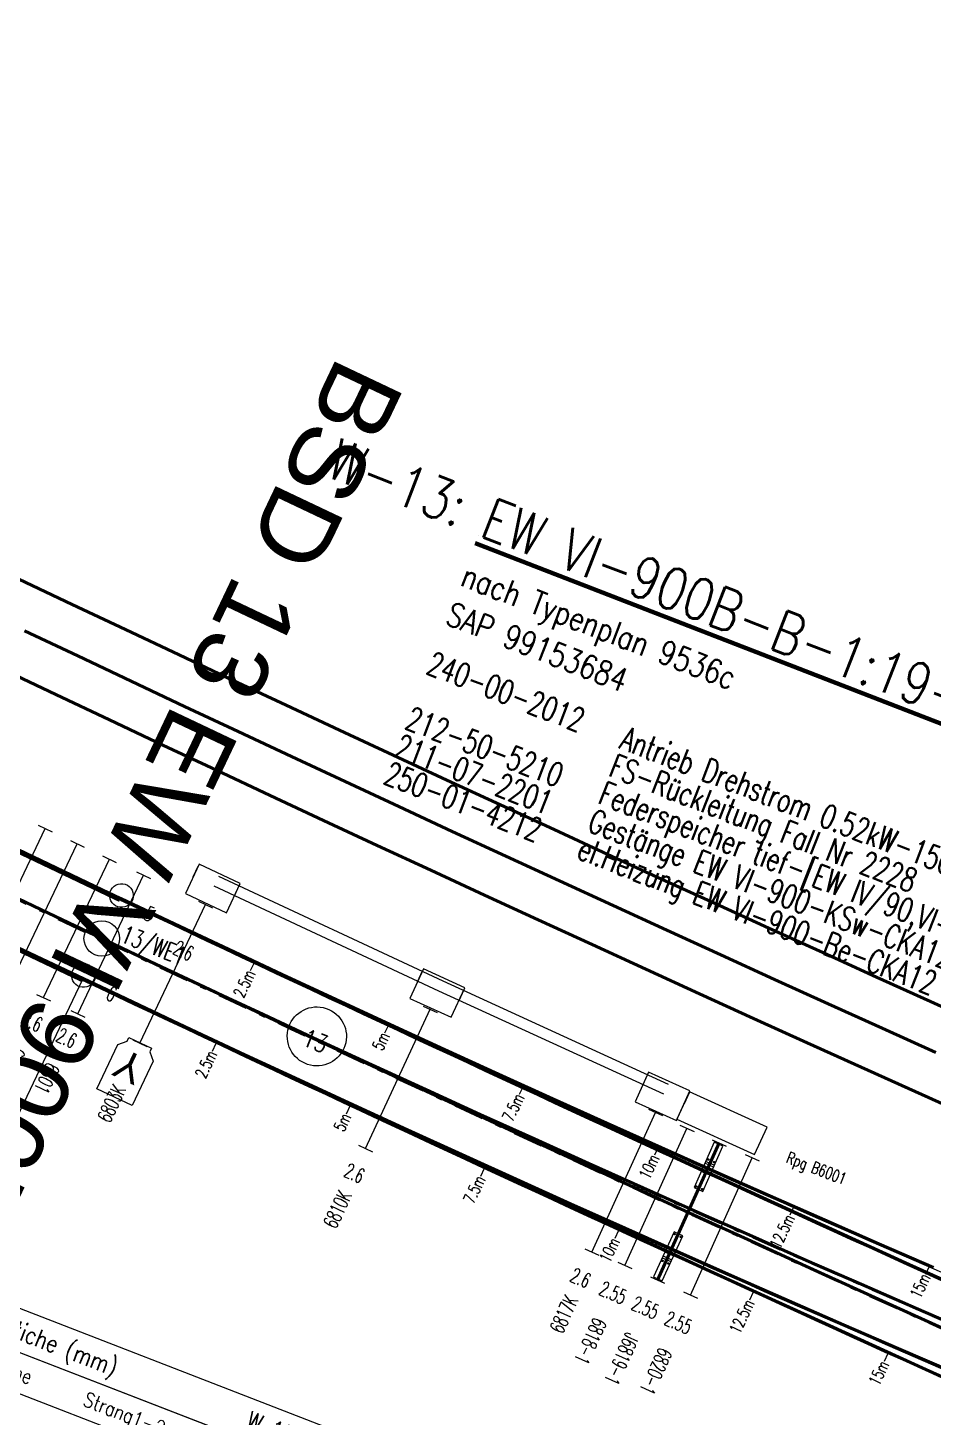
# Model space of a CAD drawing. Header units: millimetres. Extents: x 2688706 to 2690835, y 1254387 to 1255241.
# Drawn here: x 2689152.09 to 2689167.37, y 1254965.11 to 1254988.59 of the extents above; entities that cross this region are included whole.
import ezdxf
from ezdxf.enums import TextEntityAlignment as Align

# ---------------------------------------------------------------- set-up
doc = ezdxf.new("R2010")
doc.units = ezdxf.units.MM
doc.linetypes.add('STRICHPUNKT', pattern=[1, 0.5, -0.25, 0, -0.25])
for name, color, linetype in [('A-GL-0013-_____', 1, 'STRICHPUNKT'), ('A-HS-0013-_____', 1, 'STRICHPUNKT'), ('A-N1-0013-_____', 1, 'STRICHPUNKT'), ('BS-TR-B-Gleisstrang-LinieGeometrie', 7, 'Continuous'), ('BS-TR-B-Weiche-Kurzbezeichnung', 7, 'Continuous'), ('BS-TR-B-Weiche-PunktGeometrie', 7, 'Continuous'), ('BS-TR-N-Gleisstrang-LinieGeometrie', 7, 'Continuous'), ('D-TB-0013-_____', 7, 'Continuous'), ('G-EM-0013-_____', 1, 'Continuous'), ('G-GE-0013-_____', 1, 'Continuous'), ('L-GL-0013-_____', 2, 'Continuous'), ('L-HS-0013-_____', 4, 'Continuous'), ('L-N1-0013-_____', 3, 'Continuous'), ('L-ST-0013-_____', 7, 'Continuous'), ('P-ON-0013-_____', 7, 'Continuous'), ('S-ON-0013-_____', 7, 'Continuous'), ('T-DD-0013-_____', 7, 'Continuous'), ('T-EM-0013-_____', 1, 'Continuous'), ('T-GE-0013-_____', 1, 'Continuous'), ('T-MK-0013-_____', 1, 'Continuous'), ('T-PP-0013-_____', 7, 'Continuous'), ('T-SS-0013-_____', 7, 'Continuous'), ('T-ST', 7, 'Continuous'), ('T-WE-0013-_____', 6, 'Continuous'), ('T-WW-0013-_____', 6, 'Continuous')]:
    doc.layers.add(name, color=color, linetype=linetype)
doc.styles.add('R6', font='simplex.shx', dxfattribs={"width": 0.6})
doc.styles.add('R7', font='simplex.shx', dxfattribs={"width": 0.7})
doc.styles.add('R8', font='simplex.shx', dxfattribs={"width": 0.8})
doc.styles.get("Standard").update_dxf_attribs({"font": 'arial.ttf'})
doc.styles.add('Style-Arial', font='arial.ttf')

# ---------------------------------------------------------------- blocks, each defined once
blk = doc.blocks.new('WeiVlpWeiBez')
at = {"lineweight": 80}
blk.add_line((0, 0), (0, 0), dxfattribs=at)
at = {"lineweight": 80, "style": 'R8', "width": 0.8}
blk.add_attdef('WVP_WNR1', text='', height=0.7, dxfattribs=at).set_placement((0, 0), align=Align.RIGHT)
blk.add_attdef('WVP_WBE1', (0, 0), '', height=0.7, dxfattribs=at)
at = {"color": 7, "style": 'R6', "width": 0.6}
blk.add_attdef('WVP_WNR2', text='', height=0.25, dxfattribs=at).set_placement((0, 0), align=Align.RIGHT)
for tag, p in [('WVP_WBE2', (0, 0)), ('WVP_WVPN', (0, -0.4107919181288739))]:
    blk.add_attdef(tag, p, '', height=0.25, dxfattribs=at)
at = {"color": 7, "lineweight": 30, "style": 'R8', "width": 0.8}
for tag, p in [('WVP_WTPN', (0, -0.8999999999999999)), ('WVP_WSAP', (0, -1.6)), ('WVP_WZUS', (0, -2.3)), ('WVP_WWV', (0, -3))]:
    blk.add_attdef(tag, p, '', height=0.4, dxfattribs=at)
blk = doc.blocks.new('WeiVlpWeiNum')
at = {"color": 7}
blk.add_circle((0, 0, 1), 0.5, dxfattribs=at)
at = {"color": 7, "style": 'R8', "width": 0.8}
blk.add_attdef('WEICHENNR', text='', height=0.3, dxfattribs=at).set_placement((0, 0), align=Align.MIDDLE)
blk = doc.blocks.new('WeiVlpWeiEnd')
at = {"color": 7, "style": 'R7', "width": 0.7}
blk.add_attdef('WEICHENENDE', text='', height=0.3, dxfattribs=at).set_placement((0.3, 0), align=Align.BOTTOM_LEFT)
blk = doc.blocks.new('WeiVlpSchwelleR')
at = {"color": 7}
for p, q in [((-0.4999999999999886, -0.1300000000000048), (-0.4999999999999886, 0.1299999999999719)), ((0.5000000000000153, -0.1300000000000075), (0.5000000000000082, 0.1299999999999692))]:
    blk.add_line(p, q, dxfattribs=at)
at = {"color": 0, "linetype": 'ByBlock', "lineweight": -2}
blk.add_line((0.5000000000000118, -1.201402631621339e-14), (-0.4999999999999868, 4.853087807381139e-15), dxfattribs=at)
at = {"style": 'R6', "width": 0.6}
blk.add_attdef('LAENGE', text='', height=0.25, rotation=90, dxfattribs=at).set_placement((1.229737067022978, 0.007106245459260857, 6e-06), align=Align.MIDDLE)
at = {"style": 'R6', "width": 0.6, "flags": 1}
for tag, p in [('WVP-SKML', (-3, -5.426215032855453e-14, 2e-06)), ('WVP-SKMR', (5, -5.426215032855453e-14, 2e-06))]:
    blk.add_attdef(tag, text='', height=0.25, rotation=180, dxfattribs=at).set_placement(p, align=Align.MIDDLE_CENTER)
for tag, rotation, p in [('VERKLINKS', 180, (-0.8611075787620777, -8.73603956063954e-05, 2e-06)), ('VERKRECHTS', 179.9999999999973, (0.8750000000000082, -5.459328261269093e-14, 2e-06))]:
    blk.add_attdef(tag, text='', height=0.25, rotation=rotation, dxfattribs=at).set_placement(p, align=Align.MIDDLE)
at = {"color": 1, "extrusion": (-1, 1.836970198721029e-16, 1.224646799147353e-16), "style": 'R6', "width": 0.6, "flags": 8}
blk.add_attdef('WVP-ANL', text='', height=0.25, rotation=270, dxfattribs=at).set_placement((1.829950611378862e-14, -6.12323399573665e-17, 0.4999999999999904), align=Align.MIDDLE)
at = {"style": 'R6', "width": 0.6, "flags": 1}
blk.add_attdef('VERSCHIEBUNG', text='', height=0.25, rotation=179.9999999999999, dxfattribs=at).set_placement((1.75503510535756, -5.395683899678261e-14, 2.000000000057511e-06), align=Align.MIDDLE_LEFT)
at = {"color": 1, "extrusion": (1, -1.83697019872103e-16, 3.374459510989179e-32), "style": 'R6', "width": 0.6, "flags": 8}
blk.add_attdef('WVP-ANR', text='', height=0.25, rotation=270, dxfattribs=at).set_placement((-1.90594986648479e-14, -7.137320858570557e-15, 0.5000000000000118), align=Align.MIDDLE)
at = {"style": 'R6', "width": 0.6}
blk.add_attdef('BEZEICHNUNG', text='', height=0.25, rotation=180, dxfattribs=at).set_placement((3.371428571428583, -5.426215032855453e-14, 2.000000000057511e-06), align=Align.MIDDLE_LEFT)
blk = doc.blocks.new('WeiVlpAbstMarkeL')
blk.add_line((0, 0), (-0.1500000000000004, -1.110223024625157e-16))
at = {"style": 'R7', "width": 0.7}
blk.add_attdef('ATTR', text='', height=0.2, dxfattribs=at).set_placement((-0.1500000000000004, -1.110223024625157e-16), align=Align.MIDDLE_RIGHT)
blk = doc.blocks.new('WeiVlpPfHoeTitel')
blk.add_lwpolyline([(-4.28612223837832e-17, -0.7), (0, 0), (6.6, 0), (6.6, -0.7)])
at = {"style": 'R8', "width": 0.8}
blk.add_attdef('ATTR1', (0.5, -0.5), '', height=0.3, dxfattribs=at)
blk.add_attdef('ATTR2', text='', height=0.3, dxfattribs=at).set_placement((6.1, -0.5000000000000011), align=Align.RIGHT)
blk = doc.blocks.new('WeiVlpAbstSub')
blk.add_lwpolyline([(6.6, 1.110223024625157e-16), (-3.979970649922726e-17, 1.110223024625157e-16), (-3.979970649922726e-17, -0.6499999999999999), (6.6, -0.6499999999999999)], close=True)
at = {"style": 'R8', "width": 0.8}
for tag, p in [('ATTR1', (1.1, -0.45)), ('ATTR2', (3.3, -0.45)), ('ATTR3', (5.5, -0.45))]:
    blk.add_attdef(tag, text='', height=0.25, dxfattribs=at).set_placement(p, align=Align.CENTER)
blk = doc.blocks.new('WeiVlpAbstLeer')
for points in [[(0, 0), (0, -0.2)], [(6.6, 1.110223024625157e-16), (6.6, -0.1999999999999999)]]:
    blk.add_lwpolyline(points)
blk.add_attdef('ATTR1', text='', height=0.1).set_placement((1.1, -0.15), align=Align.CENTER)
blk = doc.blocks.new('WeiVlpAbstZeile')
for points in [[(0, 0), (0, -0.45)], [(6.6, 1.110223024625157e-16), (6.6, -0.4499999999999999)]]:
    blk.add_lwpolyline(points)
at = {"style": 'R8', "width": 0.8}
for tag, p in [('ATTR1', (1.1, -0.35)), ('ATTR2', (3.3, -0.35)), ('ATTR3', (5.5, -0.35))]:
    blk.add_attdef(tag, text='', height=0.25, dxfattribs=at).set_placement(p, align=Align.CENTER)
blk = doc.blocks.new('st_Norm_a')
at = {"color": 0, "linetype": 'ByBlock', "lineweight": -2}
blk.add_circle((0, 0, 1), 0.2, dxfattribs=at)
at = {"layer": 'T-ST', "color": 0, "linetype": 'ByBlock', "lineweight": -2, "style": 'R7', "width": 0.7}
blk.add_attdef('WVP-STNR', text='', height=0.25, dxfattribs=at).set_placement((0.55, 0), align=Align.MIDDLE)
blk = doc.blocks.new('A$C1EA03C48')
blk.add_lwpolyline([(0, 0.210000000000008), (0.06799999999998363, 0.210000000000008), (0.1880000000000166, 0.3299999999999841), (1.021999999999991, 0.329999999999984), (1.021999999999991, -0.329999999999984), (0.188000000000045, -0.3300000000000125), (0.06799999999998363, -0.210000000000008), (0, -0.210000000000008)], close=True)
blk = doc.blocks.new('swm_Gest_CKA12_GEG_2HV')
blk.add_circle((0, 0), 0.001)
at = {"rotation": 269.9999999999999}
blk.add_blockref('A$C1EA03C48', (0, 0), dxfattribs=at)
at = {"flags": 1}
blk.add_attdef('WVP-FOLGEBLOCK', (0, 0), '', height=0.025, dxfattribs=at)
at = {"color": 7, "style": 'R7', "width": 0.7}
for tag, p in [('SWM_SAP', (0, -1.5)), ('SWM_BEZ', (0, -2))]:
    blk.add_attdef(tag, p, '', height=0.4, dxfattribs=at)
blk = doc.blocks.new('swm_Gest_CKA12_xxx_AV2')
blk.add_lwpolyline([(0.3849999999999909, -0.02500000000000571), (-0.3799999999999955, -0.02500000000000566), (-0.3799999999999955, -0.5750000000000028), (0.3849999999999908, -0.5750000000000028)], close=True)
blk.add_circle((0, 0), 0.001)
at = {"invisible_edges": 10}
blk.add_3dface([(-0.3799999999999955, -0.5380000000000771, 0.001), (-0.3799999999999955, -0.3350000000000273, 0.001), (0.3849999999999909, -0.3350000000000273, 0.001), (0.3849999999999908, -0.5380000000000771, 0.001)], dxfattribs=at)
at = {"flags": 1}
blk.add_attdef('WVP-FOLGEBLOCK', (0, 0), '', height=0.025, dxfattribs=at)
for tag, p in [('WVP-ZEICHNEVON1', (0.002499999999997733, -0.3450000000000273)), ('WVP-ZEICHNEVON2', (0.002499999999997749, -0.5280000000000771))]:
    blk.add_attdef(tag, p, '', height=0.025, rotation=120, dxfattribs=at)
blk = doc.blocks.new('swm_Gest_CKA12_xxx_HV2')
blk.add_lwpolyline([(0.3849999999999909, -0.02500000000000571), (-0.3799999999999955, -0.02500000000000566), (-0.3799999999999955, -0.5750000000000028), (0.3849999999999908, -0.5750000000000028)], close=True)
blk.add_circle((0, 0), 0.001)
at = {"invisible_edges": 10}
blk.add_3dface([(-0.3799999999999955, -0.5380000000000771, 0.001), (-0.3799999999999955, -0.3350000000000273, 0.001), (0.3849999999999909, -0.3350000000000273, 0.001), (0.3849999999999908, -0.5380000000000771, 0.001)], dxfattribs=at)
at = {"flags": 1}
blk.add_attdef('WVP-FOLGEBLOCK', (0, 0), '', height=0.025, dxfattribs=at)
for tag, p, rotation in [('WVP-ZEICHNEVON1', (0.002499999999997733, -0.3450000000000273), 120), ('WVP-ZEICHNENACH1', (0.002499999999997733, -0.3450000000000273), 63.00000000000001), ('WVP-ZEICHNENACH2', (0.002499999999997749, -0.5280000000000771), 63.00000000000001), ('WVP-ZEICHNEVON2', (0.002499999999997749, -0.5280000000000771), 120)]:
    blk.add_attdef(tag, p, '', height=0.025, rotation=rotation, dxfattribs=at)
blk = doc.blocks.new('swm_Gest_CKA12_xxx_HV1')
blk.add_lwpolyline([(0.3849999999999909, -0.02500000000000571), (-0.3799999999999955, -0.02500000000000566), (-0.3799999999999955, -0.5750000000000028), (0.3849999999999908, -0.5750000000000028)], close=True)
blk.add_circle((0, 0), 0.001)
at = {"invisible_edges": 10}
blk.add_3dface([(-0.3799999999999955, -0.5380000000000771, 0.001), (-0.3799999999999955, -0.3350000000000273, 0.001), (0.3849999999999909, -0.3350000000000273, 0.001), (0.3849999999999908, -0.5380000000000771, 0.001)], dxfattribs=at)
at = {"flags": 1}
blk.add_attdef('WVP-FOLGEBLOCK', (0, 0), '', height=0.025, dxfattribs=at)
for tag, p in [('WVP-ZEICHNENACH1', (0.002499999999997733, -0.3450000000000273)), ('WVP-ZEICHNENACH2', (0.002499999999997749, -0.5280000000000771))]:
    blk.add_attdef(tag, p, '', height=0.025, rotation=63.00000000000001, dxfattribs=at)
blk = doc.blocks.new('WvpSwm_71018162208')
at = {"linetype": 'Continuous'}
for p, q in [((0.2163460735710601, 3.111344090189039), (4.388072726460905, 2.83070080784962)), ((0.2035055619905393, 2.928795134392603), (4.376563414629231, 2.648063090657415)), ((4.388072726460905, 2.83070080784962), (8.561876813279639, 2.579211132003699)), ((4.376563414629231, 2.648063090657415), (8.551674499811952, 2.396495744584016))]:
    blk.add_line(p, q, dxfattribs=at)
for name, p, rotation in [('swm_Gest_CKA12_xxx_AV2', (0.1817918783523282, 2.584470046804029), 175.976436312366), ('swm_Gest_CKA12_xxx_HV2', (4.357360582449246, 2.303588851800159), 176.3941502932474), ('swm_Gest_CKA12_xxx_HV1', (8.534936742009734, 2.051892933417633), 176.8040834220143), ('swm_Gest_CKA12_GEG_2HV', (0, 0), 355.9764363123665)]:
    blk.add_blockref(name, p, dxfattribs=dict(rotation=rotation))
at = {"layer": 'T-GE-0013-_____', "style": 'R7', "width": 0.6999999999999998}
for tag, p in [('SWM_SAP', (-0.105250094922269, -1.496302916363815)), ('SWM_BEZ', (-0.1403334598963397, -1.995070555151752))]:
    blk.add_attdef(tag, p, '', height=0.4, rotation=355.9764363123665, dxfattribs=at)
blk = doc.blocks.new('WvpSwm_71018162214')
at = {"layer": 'T-EM-0013-_____', "style": 'R7', "width": 0.6999999999999998}
for tag, p in [('SWM_BEZ', (0.317483527010495, 4.48878649637928)), ('SWM_SAP', (0.2822075795648971, 3.990032441226028))]:
    blk.add_attdef(tag, p, '', height=0.4000000000000001, rotation=175.9543131590423, dxfattribs=at)
blk = doc.blocks.new('swm_FeSp_L')
blk.add_lwpolyline([(-0.3799999999999952, -0.0450000000000042), (-1.819999999999995, -0.04500000000000275), (-1.819999999999995, -0.5550000000000027), (-0.3799999999999957, -0.5550000000000043)], close=True)
blk.add_circle((0, 0), 0.001)
at = {"color": 7, "style": 'R7', "width": 0.7}
for tag, p in [('SWM_SAP', (0, -1.5)), ('SWM_BEZ', (0, -2))]:
    blk.add_attdef(tag, p, '', height=0.4, dxfattribs=at)
blk = doc.blocks.new('WvpSwm_71018162242')
at = {"rotation": 176.8261202592018}
blk.add_blockref('swm_FeSp_L', (0, 0), dxfattribs=at)
at = {"layer": 'T-EM-0013-_____', "style": 'R7', "width": 0.6999999999999998}
for tag, p in [('SWM_BEZ', (0.1107326510303324, 1.996932217176086)), ('SWM_SAP', (0.08304948827270664, 1.497699162882064))]:
    blk.add_attdef(tag, p, '', height=0.4000000000000001, rotation=176.8261202592018, dxfattribs=at)
blk = doc.blocks.new('pla_RpgB6001')
at = {"color": 0, "linetype": 'ByBlock', "lineweight": -2}
blk.add_lwpolyline([(0.3749999999999997, 0.08000000000000011), (-0.4650000000000002, 0.08000000000000022), (-0.4650000000000003, -0.07999999999999978), (0.3749999999999997, -0.07999999999999989)], close=True, dxfattribs=at)
for points in [[(-0.1080000000000001, 0.08000000000000018), (-0.1080000000000001, -0.07999999999999975)], [(-0.0760000000000001, 0.08000000000000017), (-0.07600000000000012, -0.07999999999999984)]]:
    blk.add_lwpolyline(points, dxfattribs=at)
at = {"color": 1, "linetype": 'ByBlock', "lineweight": -2}
blk.add_lwpolyline([(1.221245327087673e-15, 0.08000000000000017), (1.165734175856414e-15, -0.07999999999999985)], dxfattribs=at)
at = {"color": 2, "linetype": 'ByBlock', "lineweight": -2}
blk.add_lwpolyline([(0.07600000000000005, 0.08000000000000013), (0.076, -0.07999999999999982)], dxfattribs=at)
at = {"color": 0, "linetype": 'ByBlock', "lineweight": -2}
for centre in [(-0.3300000000000001, 0), (-0.1550000000000001, 0.05500000000000018), (0.345, 0.05500000000000012), (-0.1550000000000002, -0.05499999999999982), (0.3449999999999996, -0.0549999999999999)]:
    blk.add_circle(centre, 0.012, dxfattribs=at)
at = {"color": 1, "linetype": 'ByBlock', "lineweight": -2}
blk.add_circle((0, 0), 0.02, dxfattribs=at)
at = {"style": 'R7', "width": 0.7}
blk.add_attdef('WVP-PBEZ', text='', height=0.025, rotation=269.5935867152447, dxfattribs=at).set_placement((-0.0925000000000001, -9.7144514654701e-17), align=Align.MIDDLE_CENTER)
blk.add_attdef('WVP-PLNR', text='', height=0.2, dxfattribs=at).set_placement((0, 0), align=Align.MIDDLE_LEFT)
at = {"style": 'R7', "width": 0.7, "flags": 1}
for tag, p in [('WVP-PLFK', (0.5366666666666667, -0.2)), ('WVP-PLSP', (0.5433333333333333, -0.3999999999999999)), ('WVP-PLDI', (0.4999999999999999, -0.6))]:
    blk.add_attdef(tag, text='', height=0.2, dxfattribs=at).set_placement(p, align=Align.MIDDLE)
blk = doc.blocks.new('swm_Antr_Y')
blk.add_circle((0, 0), 0.001)
blk.add_text('Y', height=0.5, rotation=180).set_placement((-2.686572381892459e-17, -0.4387650567885478), align=Align.MIDDLE_CENTER)
at = {"color": 7, "style": 'R7', "width": 0.7}
for tag, p in [('SWM_SAP', (0, -3)), ('SWM_BEZ', (0, -3.5))]:
    blk.add_attdef(tag, p, '', height=0.4, dxfattribs=at)
blk = doc.blocks.new('WvpSwm_71110135438')
at = {"rotation": 355.9764363123659}
blk.add_blockref('swm_Antr_Y', (0, 0), dxfattribs=at)
at = {"layer": 'T-GE-0013-_____', "style": 'R7', "width": 0.7}
for tag, p in [('SWM_SAP', (-0.210500189844538, -2.992605832727627)), ('SWM_BEZ', (-0.2455835548186087, -3.491373471515565))]:
    blk.add_attdef(tag, p, '', height=0.4, rotation=355.9764363123659, dxfattribs=at)
blk = doc.blocks.new('WvpSwm_71110135443')
at = {"layer": 'T-EM-0013-_____', "style": 'R7', "width": 0.6999999999999998}
for tag, p in [('SWM_SAP', (-0.2822021590462214, -3.990032824605541)), ('SWM_BEZ', (-0.3174774289269635, -4.488786927681232))]:
    blk.add_attdef(tag, p, '', height=0.4, rotation=355.9543909962113, dxfattribs=at)
blk = doc.blocks.new('Weiche-13')
at = {"layer": 'A-GL-0013-_____', "flags": 128}
blk.add_lwpolyline([(176.0465490753322, 26.81651210925611, 0.0003122369592423695), (177.1873051785387, 26.58644185683516, 0.0005992080154554114), (179.32696, 26.15896, 0.03078087404905654), (289.03419, 11.31991)], format="xyb", dxfattribs=at)
at = {"layer": 'A-HS-0013-_____', "flags": 128}
blk.add_lwpolyline([(289.03419, 11.31991, 0.01569239623404082), (345.46424, 8.97558)], format="xyb", dxfattribs=at)
at = {"layer": 'A-N1-0013-_____', "flags": 128}
blk.add_lwpolyline([(289.03419, 11.31991, 0.02628544569023457), (336.30556, 10.35925, 0.00253812767250049), (345.43637, 10.70093)], format="xyb", dxfattribs=at)
at = {"layer": 'D-TB-0013-_____', "flags": 128}
blk.add_lwpolyline([(289, 4.300000000000114), (289, -2.549999999999888), (308.8000000000001, -2.549999999999888), (308.8000000000001, 4.300000000000114)], close=True, dxfattribs=at)
at = {"layer": 'L-GL-0013-_____', "lineweight": 70, "const_width": 0.07, "flags": 128}
for points in [[(276.8224912449612, 13.04816625705054, 2.944444909911986e-05), (276.9280066779411, 13.03901341453349, 0.00339162215874043), (289.0888182286711, 12.06791785867017)], [(276.6923584120295, 11.55382178965013, 2.944444483320836e-05), (276.798049846444, 11.54465363015912, 0.003391737511717429), (288.9795617713282, 10.57190214132993)]]:
    blk.add_lwpolyline(points, format="xyb", dxfattribs=at)
at = {"layer": 'L-HS-0013-_____', "flags": 128}
for points in [[(289.0888183364796, 12.06791785079668, 0.005764286163091613), (309.7832326455003, 10.79622388832705, 0.005764286163091613)], [(288.9795616635195, 10.57190214920342, 0.005770254838686684), (309.7299731542831, 9.29701573172492, 0.005770254838686684)]]:
    blk.add_lwpolyline(points, format="xyb", dxfattribs=at)
at = {"layer": 'L-N1-0013-_____', "flags": 128}
for points in [[(289.088800300606, 12.06791916776984, 0.01153751903563903), (309.7932558440085, 11.03589657481988, 0.01153751903563903)], [(288.9795796993935, 10.5719008322302, 0.01152633065383362), (309.7330025665668, 9.536971954852683, 0.01152633065383362)]]:
    blk.add_lwpolyline(points, format="xyb", dxfattribs=at)
at = {"layer": 'T-MK-0013-_____'}
blk.add_line((288.9795617713282, 10.57190214132993), (288.4339948614638, 3.101619357211916), dxfattribs=at)
at = {"layer": 'D-TB-0013-_____'}
for name, p, values in [('WeiVlpPfHoeTitel', (289, 5.000000000000114), {'ATTR1': 'Abstiche (mm)', 'ATTR2': 'W 13'}), ('WeiVlpAbstSub', (289, 4.300000000000114), {'ATTR1': 'Schiene', 'ATTR2': 'Strang1-2', 'ATTR3': 'Strang1-3'}), ('WeiVlpAbstZeile', (289, 3.450000000000114), {'ATTR1': '2.5m', 'ATTR2': '-3', 'ATTR3': '-7'}), ('WeiVlpAbstZeile', (289, 3.000000000000114), {'ATTR1': '5.0m', 'ATTR2': '-14', 'ATTR3': '-28'})]:
    blk.add_blockref(name, p, dxfattribs=at).add_auto_attribs(values)
blk.add_blockref('WeiVlpAbstLeer', (289, 3.650000000000114), dxfattribs=at)
at = {"layer": 'G-EM-0013-_____'}
ref = blk.add_blockref('WvpSwm_71018162214', (290.4609498394583, 12.52068321966595), dxfattribs=at)
ref.add_attrib('SWM_BEZ', 'FS-Rückleitung Fall Nr 2228', (296, 17.02139783022369), dxfattribs={"layer": 'T-EM-0013-_____', "height": 0.4000000000000001, "style": 'R7', "width": 0.6999999999999998})
ref = blk.add_blockref('WvpSwm_71018162242', (298.8120987230981, 11.98823202335632), dxfattribs=at)
ref.add_attrib('SWM_BEZ', 'Federspeicher tief-[EW IV/90,VI-500,900]-KSw-CKA12-L (104 Tellerfedern)', (296, 16.52139783022369), dxfattribs={"layer": 'T-EM-0013-_____', "height": 0.4000000000000001, "style": 'R7', "width": 0.6999999999999998})
ref.add_attrib('SWM_SAP', '212-50-5210', (292.5, 16.52139783022369), dxfattribs={"layer": 'T-EM-0013-_____', "height": 0.4000000000000001, "style": 'R7', "width": 0.6999999999999998})
ref = blk.add_blockref('WvpSwm_71110135443', (290.2765212710379, 9.927231831428573), dxfattribs=at)
ref.add_attrib('SWM_BEZ', 'el.Heizung EW VI-900-Be-CKA12 (QC rechts/droite)', (296, 15.52139783022369), dxfattribs={"layer": 'T-EM-0013-_____', "height": 0.4, "style": 'R7', "width": 0.6999999999999998})
ref.add_attrib('SWM_SAP', '250-01-4212', (292.5, 15.52139783022369), dxfattribs={"layer": 'T-EM-0013-_____', "height": 0.4, "style": 'R7', "width": 0.6999999999999998})
at = {"layer": 'G-GE-0013-_____'}
ref = blk.add_blockref('WvpSwm_71110135438', (290.2775188063155, 9.927161664698625), dxfattribs=at)
ref.add_attrib('SWM_BEZ', 'Antrieb Drehstrom 0.52kW-1500U/min-5s-10:1-KCC42/7(Vmax160km/h)-mZK(KS)-R', (296, 17.52139783022369), dxfattribs={"layer": 'T-GE-0013-_____', "height": 0.4, "style": 'R7', "width": 0.7})
ref.add_attrib('SWM_SAP', '240-00-2012', (292.5, 17.52139783022369), dxfattribs={"layer": 'T-GE-0013-_____', "height": 0.4, "style": 'R7', "width": 0.7})
ref = blk.add_blockref('WvpSwm_71018162208', (290.2781604258284, 9.936283339591874), dxfattribs=at)
ref.add_attrib('SWM_BEZ', 'Gestänge EW VI-900-KSw-CKA12-GEG-mZK', (296, 16.02139783022369), dxfattribs={"layer": 'T-GE-0013-_____', "height": 0.4, "style": 'R7', "width": 0.6999999999999998})
ref.add_attrib('SWM_SAP', '211-07-2201       ', (292.5, 16.02139783022369), dxfattribs={"layer": 'T-GE-0013-_____', "height": 0.4, "style": 'R7', "width": 0.6999999999999998})
at = {"layer": 'L-ST-0013-_____', "color": 7}
for p, rotation, values in [((289.0888183364796, 12.06791785079668), 355.8230119978932, {'WVP-STNR': '5'}), ((288.9795616635195, 10.57190214920342), 355.8230115929124, {'WVP-STNR': '6'})]:
    blk.add_blockref('st_Norm_a', p, dxfattribs=dict(at, rotation=rotation)).add_auto_attribs(values)
at = {"layer": 'P-ON-0013-_____'}
ref = blk.add_blockref('pla_RpgB6001', (299.9786025020507, 11.4092105987217), dxfattribs=dict(at, rotation=267.2158106175627))
ref.add_attrib('WVP-PLNR', 'Rpg B6001', dxfattribs={"layer": 'T-PP-0013-_____', "height": 0.2, "style": 'R7', "width": 0.6999999999999998}).set_placement((301.1623359746636, 12.09263943778354), align=Align.MIDDLE_LEFT)
at = {"layer": 'P-ON-0013-_____', "rotation": 86.5188872579089}
blk.add_blockref('pla_RpgB6001', (299.8948873525878, 9.837839499507027), dxfattribs=at)
at = {"layer": 'S-ON-0013-_____'}
ref = blk.add_blockref('WeiVlpSchwelleR', (287.378711717829, 11.44234723312559), dxfattribs=dict(at, xscale=2.6, rotation=265.7173329064362))
ref.add_attrib('BEZEICHNUNG', '6060', dxfattribs={"layer": 'T-SS-0013-_____', "height": 0.25, "rotation": 265.7173329064362, "style": 'R6', "width": 0.6}).set_placement((287.2106883358513, 9.198629750217309), align=Align.MIDDLE_LEFT)
ref.add_attrib('LAENGE', '2.6', dxfattribs={"layer": 'T-SS-0013-_____', "height": 0.25, "rotation": 355.7173329064362, "style": 'R6', "width": 0.6}).set_placement((287.2541373882849, 9.696786796928023), align=Align.MIDDLE)
ref.add_attrib('WVP-SKMR', '1.661', dxfattribs={"layer": 'T-MK-0013-_____', "height": 0.25, "rotation": 85.71733290643618, "style": 'R6', "width": 0.6}).set_placement((286.8305687844367, 4.122664594212884), align=Align.MIDDLE_CENTER)
ref = blk.add_blockref('WeiVlpSchwelleR', (287.9770512710309, 11.39774044280955), dxfattribs=dict(at, xscale=2.6, rotation=265.7555300951584))
ref.add_attrib('BEZEICHNUNG', '6060', dxfattribs={"layer": 'T-SS-0013-_____', "height": 0.25, "rotation": 265.7555300951584, "style": 'R6', "width": 0.6}).set_placement((287.8105237380294, 9.153911442918533), align=Align.MIDDLE_LEFT)
ref.add_attrib('LAENGE', '2.6', dxfattribs={"layer": 'T-SS-0013-_____', "height": 0.25, "rotation": 355.7555300951583, "style": 'R6', "oblique": 359.9999999999999, "width": 0.6}).set_placement((287.8536406761137, 9.652097344962286), align=Align.MIDDLE)
ref.add_attrib('WVP-SKMR', '1.061', dxfattribs={"layer": 'T-MK-0013-_____', "height": 0.25, "rotation": 85.75553009515836, "style": 'R6', "width": 0.6}).set_placement((287.4337882474125, 4.077693999831085), align=Align.MIDDLE_CENTER)
ref = blk.add_blockref('WeiVlpSchwelleR', (288.575420429126, 11.35353255543703), dxfattribs=dict(at, xscale=2.6, rotation=265.7937272838804))
ref.add_attrib('BEZEICHNUNG', '6060', dxfattribs={"layer": 'T-SS-0013-_____', "height": 0.25, "rotation": 265.7937272838804, "style": 'R6', "width": 0.6}).set_placement((288.4103888191129, 9.109593035820579), align=Align.MIDDLE_LEFT)
ref.add_attrib('LAENGE', '2.6', dxfattribs={"layer": 'T-SS-0013-_____', "height": 0.25, "rotation": 355.7937272838804, "style": 'R6', "width": 0.6}).set_placement((288.4531736236849, 9.607807571781395), align=Align.MIDDLE)
ref.add_attrib('WVP-SKMR', '0.460', dxfattribs={"layer": 'T-MK-0013-_____', "height": 0.25, "rotation": 85.79372728388039, "style": 'R6', "width": 0.6}).set_placement((288.0370375567327, 4.033125561723446), align=Align.MIDDLE_CENTER)
ref = blk.add_blockref('WeiVlpSchwelleR', (289.2137049891212, 11.30682897306616), dxfattribs=dict(at, xscale=2.6, rotation=265.8236944542181))
ref.add_attrib('BEZEICHNUNG', '6801', dxfattribs={"layer": 'T-SS-0013-_____', "height": 0.25, "rotation": 265.8236944542181, "style": 'R6', "width": 0.6}).set_placement((289.0498462246318, 9.06279227998604), align=Align.MIDDLE_LEFT)
ref.add_attrib('LAENGE', '2.6', dxfattribs={"layer": 'T-SS-0013-_____', "height": 0.25, "rotation": 355.823694454218, "style": 'R6', "oblique": 359.9999999999999, "width": 0.6}).set_placement((289.0923704780217, 9.56102912301445), align=Align.MIDDLE)
ref = blk.add_blockref('WeiVlpSchwelleR', (290.3687355552481, 11.22395752554729), dxfattribs=dict(at, xscale=2.6, rotation=265.9764363123667))
ref.add_attrib('BEZEICHNUNG', '6803K', dxfattribs={"layer": 'T-SS-0013-_____', "height": 0.25, "rotation": 85.97643631236669, "style": 'R6', "width": 0.6}).set_placement((290.1757410406211, 8.480223609754766), align=Align.MIDDLE_LEFT)
ref.add_attrib('LAENGE', '2.6', dxfattribs={"layer": 'T-SS-0013-_____', "height": 0.25, "rotation": 355.9764363123667, "style": 'R6', "width": 0.6}).set_placement((290.3991950811434, 11.65698969964458), align=Align.MIDDLE)
ref = blk.add_blockref('WeiVlpSchwelleR', (294.5537608695829, 10.94244578510899), dxfattribs=dict(at, xscale=2.6, rotation=266.3941502932478))
ref.add_attrib('BEZEICHNUNG', '6810K', dxfattribs={"layer": 'T-SS-0013-_____', "height": 0.25, "rotation": 86.39415029324778, "style": 'R6', "width": 0.6}).set_placement((294.380267912677, 8.189339599291554), align=Align.MIDDLE_LEFT)
ref.add_attrib('LAENGE', '2.6', dxfattribs={"layer": 'T-SS-0013-_____', "height": 0.25, "rotation": 356.3941502932478, "style": 'R6', "width": 0.6}).set_placement((294.4493016263382, 9.186983742282653), align=Align.MIDDLE)
ref = blk.add_blockref('WeiVlpSchwelleR', (298.7406217169748, 10.69019811101214), dxfattribs=dict(at, xscale=2.6, rotation=266.8040834220149))
ref.add_attrib('BEZEICHNUNG', '6817K', dxfattribs={"layer": 'T-SS-0013-_____', "height": 0.25, "rotation": 86.8040834220149, "style": 'R6', "width": 0.6}).set_placement((298.585836745931, 7.918121361894587), align=Align.MIDDLE_LEFT)
ref.add_attrib('LAENGE', '2.6', dxfattribs={"layer": 'T-SS-0013-_____', "height": 0.25, "rotation": 356.8040834220149, "style": 'R6', "width": 0.6}).set_placement((298.6477856040854, 8.9162310212617), align=Align.MIDDLE)
ref = blk.add_blockref('WeiVlpSchwelleR', (299.3386672587808, 10.6565631145823), dxfattribs=dict(at, xscale=2.55, rotation=266.8774659577611))
ref.add_attrib('BEZEICHNUNG', '6818-1', dxfattribs={"layer": 'T-SS-0013-_____', "height": 0.25, "rotation": 266.8774659577611, "style": 'R6', "width": 0.6}).set_placement((299.2144865056619, 8.38021080864489), align=Align.MIDDLE_LEFT)
ref.add_attrib('LAENGE', '2.55', dxfattribs={"layer": 'T-SS-0013-_____', "height": 0.25, "rotation": 356.8774659577611, "style": 'R6', "width": 0.6}).set_placement((299.2480101696494, 8.879136794712096), align=Align.MIDDLE)
at = {"layer": 'S-ON-0013-_____', "color": 6, "lineweight": 50}
ref = blk.add_blockref('WeiVlpSchwelleR', (299.9367449289616, 10.62352507994061), dxfattribs=dict(at, xscale=2.55, rotation=266.9504373928053))
ref.add_attrib('BEZEICHNUNG', 'J6819-1', dxfattribs={"layer": 'T-SS-0013-_____', "height": 0.25, "rotation": 266.9504373928053, "style": 'R6', "width": 0.6}).set_placement((299.815275017243, 8.343480071083995), align=Align.MIDDLE_LEFT)
ref.add_attrib('LAENGE', '2.55', dxfattribs={"layer": 'T-SS-0013-_____', "height": 0.25, "rotation": 356.9504373928053, "style": 'R6', "width": 0.6}).set_placement((299.848174523059, 8.842447786912452), align=Align.MIDDLE)
at = {"layer": 'S-ON-0013-_____'}
ref = blk.add_blockref('WeiVlpSchwelleR', (300.5458380021402, 10.59049399622407), dxfattribs=dict(at, xscale=2.549999999999999, rotation=267.0229680247076))
ref.add_attrib('BEZEICHNUNG', '6820-1', dxfattribs={"layer": 'T-SS-0013-_____', "height": 0.25, "rotation": 267.0229680247076, "style": 'R6', "width": 0.6}).set_placement((300.4270565511429, 8.30649091364774), align=Align.MIDDLE_LEFT)
ref.add_attrib('LAENGE', '2.55', dxfattribs={"layer": 'T-SS-0013-_____', "height": 0.25, "rotation": 357.0229680247077, "style": 'R6', "width": 0.6}).set_placement((300.4593365923086, 8.80549928656449), align=Align.MIDDLE)
at = {"layer": 'T-DD-0013-_____', "rotation": 85.82301000000001}
for p, values in [((291.5829126700262, 11.89631409159188), {'ATTR': '2.5m'}), ((294.0777059577829, 11.73509894867288), {'ATTR': '5m'}), ((296.5733577538252, 11.58776944093171), {'ATTR': '7.5m'}), ((299.0697907734477, 11.4543301308309), {'ATTR': '10m'}), ((301.5669277077515, 11.3347851506847), {'ATTR': '12.5m'}), ((304.064691226039, 11.2291382025316), {'ATTR': '15m'}), ((291.4729157300292, 10.38977732453759), {'ATTR': '2.5m'}), ((293.9670109145769, 10.21806477879556), {'ATTR': '5m'}), ((296.4615730725631, 10.05327513139912), {'ATTR': '7.5m'}), ((298.956582988031, 9.895409651745808), {'ATTR': '10m'}), ((301.4520214415718, 9.74446955589542), {'ATTR': '12.5m'}), ((303.947869210478, 9.600456006560307), {'ATTR': '15m'})]:
    blk.add_blockref('WeiVlpAbstMarkeL', p, dxfattribs=at).add_auto_attribs(values)
at = {"layer": 'T-WE-0013-_____'}
blk.add_blockref('WeiVlpWeiEnd', (289.03419, 11.31991), dxfattribs=at).add_auto_attribs({'WEICHENENDE': '13/WE1'})
at = {"layer": 'T-WW-0013-_____'}
for name, p, values in [('WeiVlpWeiBez', (292.5, 20.02139783022369), {'WVP_WNR1': 'W-13: ', 'WVP_WBE1': '%%uEW VI-900B-B-1:19-F/Be,L%%u', 'WVP_WTPN': 'nach Typenplan 9536c', 'WVP_WSAP': 'SAP 99153684'}), ('WeiVlpWeiNum', (293.0241995163249, 11.03742509383414), {'WEICHENNR': '13'})]:
    blk.add_blockref(name, p, dxfattribs=at).add_auto_attribs(values)

msp = doc.modelspace()

# ---------------------------------------------------------------- linework, layer by layer
at = {"layer": 'BS-TR-B-Gleisstrang-LinieGeometrie', "lineweight": 50}
for points in [[(2689134.50767086, 1254982.40281365, 453.504519497396), (2689135.39931117, 1254981.95467027, 453.511957503917), (2689136.29144783, 1254981.50751583, 453.519410349817), (2689137.18407975, 1254981.06135086, 453.526863195718), (2689138.07720584, 1254980.61617592, 453.534316041618), (2689138.97082498, 1254980.17199156, 453.541768887518), (2689139.8649361, 1254979.72879832, 453.549221733418), (2689140.75953807, 1254979.28659675, 453.556674579318), (2689141.65462982, 1254978.8453874, 453.5641274252189), (2689142.55021023, 1254978.40517079, 453.571580271119), (2689143.4462782, 1254977.96594749, 453.579033117019), (2689144.34283264, 1254977.52771801, 453.586485962919), (2689145.23987243, 1254977.09048291, 453.593938808819), (2689146.13739648, 1254976.65424273, 453.60139165472), (2689147.03540369, 1254976.21899799, 453.60884450062), (2689147.93389295, 1254975.78474923, 453.61629734652), (2689148.83286315, 1254975.35149699, 453.6237501924201), (2689149.73231319, 1254974.9192418, 453.631203038321), (2689150.63224197, 1254974.4879842, 453.638655884221), (2689151.53264837, 1254974.0577247, 453.646108730121), (2689152.4335313, 1254973.62846384, 453.653561576021), (2689153.33488963, 1254973.20020215, 453.661014421921)], [(2689152.02875415, 1254978.40048572, 453.310778486153), (2689152.93008797, 1254977.97301678, 453.31779172499), (2689153.83191304, 1254977.54658519, 453.324804963826), (2689154.73422816, 1254977.12119151, 453.331818202663), (2689155.63703213, 1254976.69683631, 453.3388314415), (2689156.54032377, 1254976.27352015, 453.345844680336), (2689157.44410188, 1254975.85124359, 453.3528579191729), (2689158.34836525, 1254975.43000719, 453.359871158009), (2689159.2531127, 1254975.00981151, 453.366884396846), (2689160.15834302, 1254974.5906571, 453.373897635683), (2689161.06405501, 1254974.17254452, 453.380910874519), (2689161.97024749, 1254973.75547432, 453.387924113356), (2689162.87691924, 1254973.33944705, 453.394937352192), (2689163.78406907, 1254972.92446327, 453.401950591029), (2689164.69169578, 1254972.51052352, 453.408963829866), (2689165.59979816, 1254972.09762835, 453.415977068702), (2689166.50837501, 1254971.68577832, 453.422990307539), (2689167.41742514, 1254971.27497395, 453.430003546376)], [(2689153.33477, 1254973.19995, 453.66101), (2689154.24446307, 1254972.76952702, 453.668480818868), (2689155.15511646, 1254972.34113956, 453.675861523094), (2689156.06672562, 1254971.91478975, 453.683152112859), (2689156.979286, 1254971.49047974, 453.690352588335), (2689157.89279302, 1254971.06821164, 453.697462949698), (2689158.80724212, 1254970.64798758, 453.704483197116), (2689159.72262872, 1254970.22980963, 453.71141333076), (2689160.63894825, 1254969.81367991, 453.718253350796), (2689161.55619611, 1254969.39960049, 453.725003257389), (2689162.47436774, 1254968.98757344, 453.731663050701), (2689163.39345853, 1254968.57760083, 453.738232730892), (2689164.31346388, 1254968.1696847, 453.74471229812), (2689165.2343792, 1254967.76382709, 453.7511017525401), (2689166.15619988, 1254967.36003003, 453.757401094309), (2689167.0789213, 1254966.95829555, 453.763610323574), (2689168.00253886, 1254966.55862565, 453.769729440488)], [(2689153.33488963, 1254973.20020215, 453.661014421921), (2689154.24641807, 1254972.76835323, 453.668547373673), (2689155.15842991, 1254972.33752614, 453.676080325424), (2689156.07092402, 1254971.90772144, 453.683613277175), (2689156.98389925, 1254971.47893967, 453.691146228926), (2689157.89735446, 1254971.05118135, 453.698679180677), (2689158.81128848, 1254970.62444704, 453.706212132428), (2689159.72570019, 1254970.19873726, 453.713745084179), (2689160.64058842, 1254969.77405255, 453.721278035931), (2689161.55595203, 1254969.35039344, 453.728810987682), (2689162.47178988, 1254968.92776047, 453.736343939433), (2689163.3881008, 1254968.50615417, 453.743876891184), (2689164.30488365, 1254968.08557506, 453.751409842935), (2689165.22213728, 1254967.66602367, 453.758942794686), (2689166.13986053, 1254967.24750054, 453.766475746437), (2689167.05805226, 1254966.83000619, 453.774008698189), (2689167.9767113, 1254966.41354113, 453.78154164994)]]:
    msp.add_polyline3d(points, dxfattribs=at)
at = {"layer": 'BS-TR-B-Weiche-PunktGeometrie', "lineweight": 25}
msp.add_circle((2689153.33477, 1254973.19995, 453.661014421921), 0.3, dxfattribs=at)
at = {"layer": 'BS-TR-N-Gleisstrang-LinieGeometrie', "color": 1, "lineweight": 50, "true_color": 0xff0000}
for points in [[(2689151.93397498, 1254979.27334737, 453.24779724197), (2689152.83535633, 1254978.84527002, 453.254743661778), (2689153.73723018, 1254978.41823128, 453.261765053351), (2689154.63959534, 1254977.99223169, 453.268786444924), (2689155.54245062, 1254977.56727182, 453.2758078364969), (2689156.44579481, 1254977.14335225, 453.28282922807), (2689157.34962672, 1254976.72047352, 453.289850619643), (2689158.25394514, 1254976.29863621, 453.296872011216), (2689159.15874889, 1254975.87784086, 453.303893402789), (2689160.06403675, 1254975.45808805, 453.310914794362), (2689160.96980753, 1254975.03937833, 453.317936185935), (2689161.87606002, 1254974.62171224, 453.324957577508), (2689162.78279302, 1254974.20509036, 453.3319789690821), (2689163.69000533, 1254973.78951322, 453.339000360655), (2689164.59769575, 1254973.37498138, 453.346021752228), (2689165.50586307, 1254972.9614954, 453.353043143801), (2689166.41450608, 1254972.54905581, 453.360064535374), (2689167.32362358, 1254972.13766318, 453.367085926947), (2689168.23321437, 1254971.72731803, 453.37410731852)], [(2689151.65776023, 1254977.74912186, 453.370215096933), (2689152.56025438, 1254977.32103393, 453.377223805908), (2689153.46324069, 1254976.89398511, 453.384240265515), (2689154.36671796, 1254976.46797596, 453.391256725121), (2689155.27068499, 1254976.04300706, 453.398273184727), (2689156.17514059, 1254975.61907896, 453.405289644333), (2689157.08008356, 1254975.19619222, 453.412306103939), (2689157.98551269, 1254974.77434741, 453.419322563545), (2689158.8914268, 1254974.35354509, 453.426339023152), (2689159.79782467, 1254973.9337858, 453.433355482758), (2689160.70470512, 1254973.51507012, 453.440371942364), (2689161.61206693, 1254973.09739858, 453.44738840197), (2689162.5199089, 1254972.68077176, 453.454404861576), (2689163.42822984, 1254972.26519019, 453.461421321183), (2689164.33702853, 1254971.85065443, 453.468437780789), (2689165.24630378, 1254971.43716502, 453.475454240395), (2689166.15605438, 1254971.02472253, 453.482470700001), (2689167.06627912, 1254970.61332748, 453.489487159607), (2689167.9769768, 1254970.20298043, 453.496503619213)], [(2689151.53333784, 1254974.8858348, 453.583595280746), (2689152.43718105, 1254974.45472725, 453.59108132564), (2689153.3415038, 1254974.02462651, 453.598567370534), (2689154.24630495, 1254973.5955331, 453.606053415429), (2689155.15158338, 1254973.16744756, 453.613539460323), (2689156.05733798, 1254972.74037042, 453.621025505217), (2689156.96356761, 1254972.3143022, 453.628511550111), (2689157.87027116, 1254971.88924344, 453.635997595006), (2689158.7774475, 1254971.46519466, 453.6434836399), (2689159.6850955, 1254971.0421564, 453.650969684794), (2689160.59321405, 1254970.62012916, 453.658455729689), (2689161.501802, 1254970.19911349, 453.665941774583), (2689162.41085825, 1254969.77910989, 453.673427819477), (2689163.32038165, 1254969.36011889, 453.680913864371), (2689164.23037108, 1254968.94214101, 453.688399909266), (2689165.14082542, 1254968.52517677, 453.6958859541599), (2689166.05174353, 1254968.10922669, 453.703371999054), (2689166.96312428, 1254967.69429128, 453.710858043948), (2689167.87496655, 1254967.28037105, 453.718344088843)], [(2689153.65526731, 1254973.87536208, 453.6012023081871), (2689154.56346031, 1254973.44564957, 453.608661654002), (2689155.47261204, 1254973.01796922, 453.616031476872), (2689156.38271796, 1254972.59232315, 453.6233117769719), (2689157.29377352, 1254972.16871349, 453.630502554476), (2689158.20577415, 1254971.74714237, 453.637603809555), (2689159.1187153, 1254971.3276119, 453.644615542378), (2689160.0325924, 1254970.91012416, 453.651537753113), (2689160.94740088, 1254970.49468126, 453.658370441924), (2689161.86313617, 1254970.08128526, 453.665113608973), (2689162.77979368, 1254969.66993823, 453.671767254421), (2689163.69736883, 1254969.26064224, 453.678331378429), (2689164.61585703, 1254968.85339933, 453.684805981149), (2689165.53525369, 1254968.44821153, 453.691191062738), (2689166.4555542, 1254968.04508088, 453.697486623348), (2689167.37675397, 1254967.64400938, 453.703692663128)], [(2689151.81747237, 1254973.09374824, 453.711090755104), (2689152.7214208, 1254972.66385572, 453.718557161795), (2689153.62584637, 1254972.23496794, 453.726023568487), (2689154.53074796, 1254971.80708544, 453.733489975178), (2689155.43612447, 1254971.38020873, 453.74095638187), (2689156.34197477, 1254970.95433836, 453.748422788561), (2689157.24829774, 1254970.52947485, 453.755889195253), (2689158.15509227, 1254970.10561871, 453.7633556019439), (2689159.06235723, 1254969.68277048, 453.770822008636), (2689159.97009151, 1254969.26093067, 453.778288415327), (2689160.87829398, 1254968.84009981, 453.785754822019), (2689161.78696352, 1254968.42027841, 453.79322122871), (2689162.69609901, 1254968.001467, 453.800687635402), (2689163.60569933, 1254967.58366609, 453.808154042093), (2689164.51576335, 1254967.1668762, 453.815620448785), (2689165.42628996, 1254966.75109784, 453.823086855476), (2689166.33727802, 1254966.33633152, 453.830553262168), (2689167.24872641, 1254965.92257777, 453.838019668859), (2689168.160634, 1254965.50983708, 453.845486075551)], [(2689153.01427269, 1254972.52453792, 453.720817691813), (2689153.92548798, 1254972.09339542, 453.728276540614), (2689154.83766519, 1254971.66429182, 453.735645896635), (2689155.75079976, 1254971.23722928, 453.742925760046), (2689156.66488713, 1254970.81220993, 453.750116131022), (2689157.57992272, 1254970.3892359, 453.757217009731), (2689158.49590195, 1254969.9683093, 453.764228396343), (2689159.41282025, 1254969.54943224, 453.7711502910209), (2689160.33067303, 1254969.13260682, 453.77798269393), (2689161.2494557, 1254968.71783511, 453.784725605232), (2689162.16916366, 1254968.3051192, 453.791379025086), (2689163.08979231, 1254967.89446114, 453.797942953648), (2689164.01133706, 1254967.485863, 453.804417391076), (2689164.93379328, 1254967.0793268, 453.810802337521), (2689165.85715637, 1254966.6748546, 453.817097793134), (2689166.78142171, 1254966.27244841, 453.823303758065), (2689167.70658467, 1254965.87211024, 453.8294202324599)]]:
    msp.add_polyline3d(points, dxfattribs=at)

# ---------------------------------------------------------------- block references
at = {"extrusion": (0.02521914971924821, 0.07637716214611351, 0.9967600130372128), "rotation": 177.079007424015}
msp.add_blockref('Weiche-13', (-2159774.707844734, -2028227.107873932, 164121.6433078382), dxfattribs=at)

# ---------------------------------------------------------------- texts
at = {"layer": 'BS-TR-B-Weiche-Kurzbezeichnung', "lineweight": 50, "style": 'Style-Arial'}
msp.add_text('BSD 13 EW VI 900B 1:19 L', height=1.25, rotation=244.618006088495, dxfattribs=at).set_placement((2689157.32882617, 1254983.07630138, 453.661014421921))

doc.saveas('drawing.dxf')
